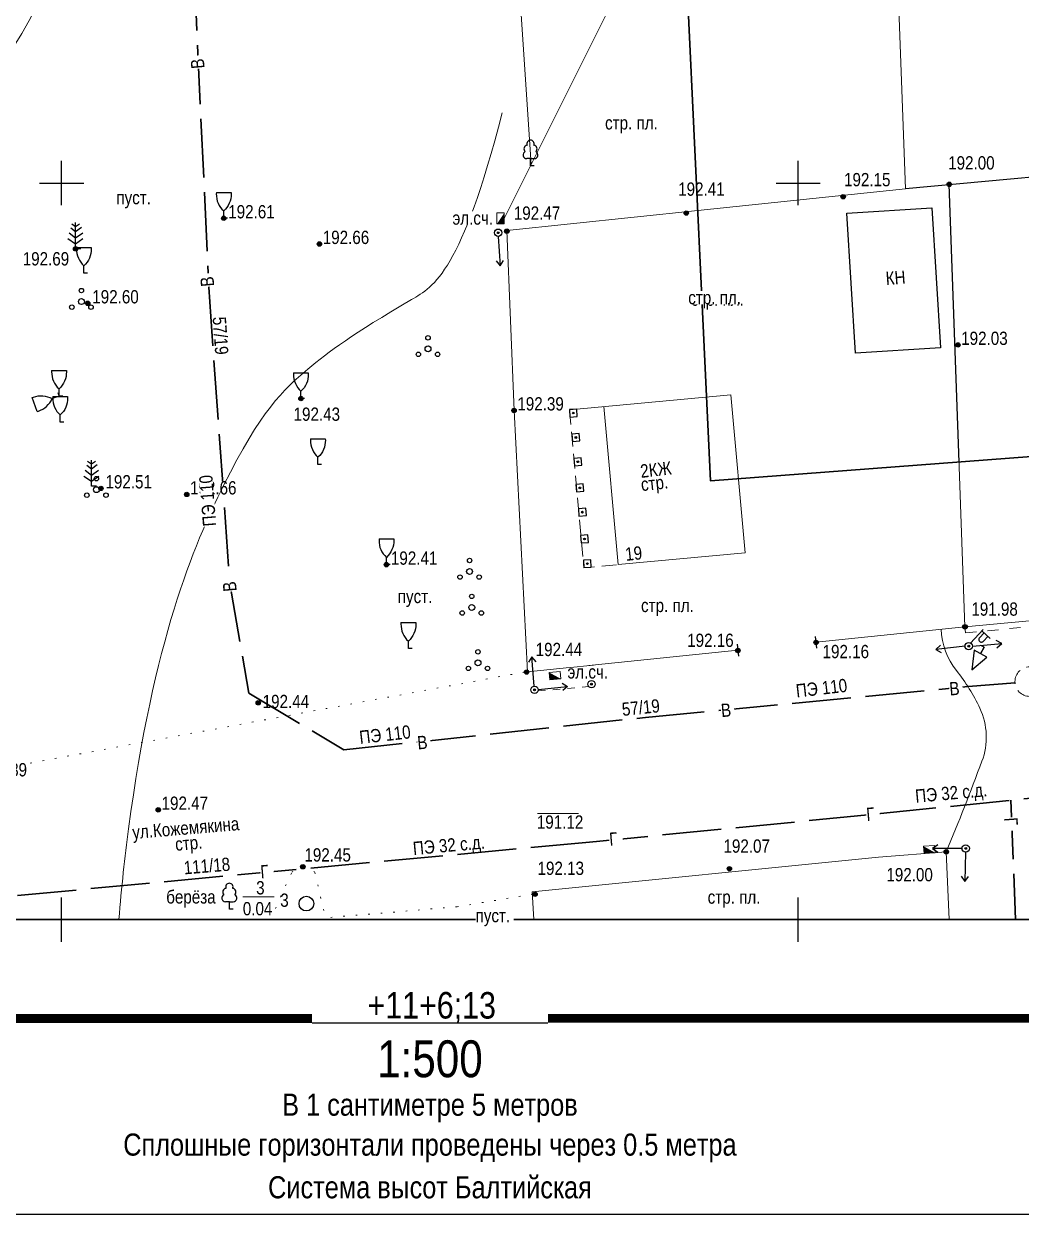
# Model space of a CAD drawing. Header units: millimetres. Extents: x 5990 to 6530, y 11230 to 11520.
# Drawn here: x 6097.4 to 6165.1, y 11230 to 11310.8 of the extents above; entities that cross this region are included whole.
import ezdxf
from ezdxf.enums import TextEntityAlignment as Align

# ---------------------------------------------------------------- set-up
doc = ezdxf.new("R2010")
doc.units = ezdxf.units.MM
for name, pattern in [('g5_01_5x1_5', [1.5, 0.75, -0.75]), ('g5_01x1', [1, 0.5, -0.5]), ('g5_02x1', [1.5, 1, -0.5]), ('g5_122', [5, 4, -1]), ('g5_366', [0.85, 0.1, -0.75])]:
    doc.linetypes.add(name, pattern=pattern)
for name, color, linetype in [('01 ПЛАНШЕТ', 7, 'Continuous'), ('02 ПЛАНОВО-ВЫСОТНОЕ ОБОСНОВАНИЕ', 7, 'Continuous'), ('03 ЗДАНИЯ И ИХ ЧАСТИ', 7, 'Continuous'), ('04 ПРОМЫШЛЕННЫЕ И СОЦ.-КУЛЬТ. ОБЪЕКТЫ', 7, 'Continuous'), ('05 ГАЗОПРОВОД', 7, 'Continuous'), ('06 ВОДОПРОВОД', 7, 'Continuous'), ('07 ЭЛЕКТРОКАБЕЛЬ', 7, 'Continuous'), ('08 ЛЭП', 7, 'Continuous'), ('13 АВТОМОБИЛЬНЫЕ ДОРОГИ', 7, 'Continuous'), ('15 РЕЛЬЕФ', 7, 'Continuous'), ('16 РАСТИТЕЛЬНОСТЬ ГРУНТЫ И БОЛОТА', 7, 'Continuous'), ('17 ОГРАЖДЕНИЯ', 7, 'Continuous')]:
    doc.layers.add(name, color=color, linetype=linetype)
doc.layers.add('18 ГРАНИЦА ТОПОСЪЕМКИ', color=7, linetype='Continuous', plot=False)
doc.styles.add('Д-431', font='ARIALNI_1.TTF', dxfattribs={"height": 0.9})
doc.styles.add('Р-131', font='ARIALN.TTF')
doc.linetypes.add('g5_119_3', pattern='A,4,-1,[31,GUGK_2005.shx,S=0.1,R=0,X=0,Y=0],4,[31,GUGK_2005.shx,S=0.1,R=180,X=0,Y=0],-1', length=10)
doc.linetypes.add('g5_386_1', pattern='A,0,-0.75,[39,GUGK_2005.shx,S=0.5,R=0,X=0.55,Y=0],-0.75', length=1.5)
doc.linetypes.add('g5_474_1a', pattern='A,1,-0.25,[28,GUGK_2005.shx,S=1,R=0,X=0,Y=0],-0.25,1', length=2.5)
doc.linetypes.add('g5_475_1', pattern='A,1.25,[25,GUGK_2005.shx,S=0.4,R=0,X=0,Y=0],1.25', length=2.5)
doc.linetypes.add('g5_475_2', pattern='A,1.25,[25,GUGK_2005.shx,S=0.4,R=0,X=0,Y=0],1.25,-0.5', length=3)

# ---------------------------------------------------------------- blocks, each defined once
blk = doc.blocks.new('_krest')
at = {"color": 3, "linetype": 'ByBlock', "lineweight": -2}
for p, q in [((0, -3), (0, 3)), ((-3, 0), (3, 0))]:
    blk.add_line(p, q, dxfattribs=at)
blk = doc.blocks.new('g5_330')
blk.add_hatch(color=0).paths.add_polyline_path([(0.15, 0, 1), (-0.15, 0, 1)])
at = {"color": 0}
blk.add_circle((0, 0), 0.15, dxfattribs=at)
blk = doc.blocks.new('g5_115_1')
at = {"color": 0}
for points in [[(0, 0), (2, 0)], [(1.647, -0.252), (2, 0), (1.647, 0.252)]]:
    blk.add_lwpolyline(points, dxfattribs=at)
blk = doc.blocks.new('g5_113c')
blk.add_hatch(color=1).paths.add_polyline_path([(-0.375, 0), (0.375, 0), (0, 0.25), (-0.375, 0.5)])
at = {"color": 1, "lineweight": 20}
blk.add_lwpolyline([(-0.375, 0), (0.375, 0), (0.375, 0.5), (-0.375, 0.5)], close=True, dxfattribs=at)
blk = doc.blocks.new('g5_108a')
h = blk.add_hatch(color=0)
edge = h.paths.add_edge_path()
edge.add_arc((0, 0), 0.06, 0, 360)
at = {"color": 0, "lineweight": 25}
blk.add_circle((0, 0), 0.25, dxfattribs=at)
at = {"color": 0}
blk.add_circle((0, 0), 0.06, dxfattribs=at)
blk = doc.blocks.new('g5_110_1')
at = {"color": 0}
for p, q in [((0, 0), (0, 1.25)), ((0, 1.125), (0.75, 1.125))]:
    blk.add_line(p, q, dxfattribs=at)
blk.add_lwpolyline([(0.2, 1.125), (0.2, 0.682, 1.040016), (0.55, 0.682), (0.55, 1.125)], format="xyb", dxfattribs=at)
blk = doc.blocks.new('g5_388_1')
at = {"color": 0}
blk.add_lwpolyline([(0, 0.497), (0.257, 0.497, 0.798042), (0.365, 0.973, 0.636328), (0.231, 1.405, 0.533064), (0, 1.75, 0.533064), (-0.231, 1.405, 0.636328), (-0.365, 0.973, 0.798042), (-0.257, 0.497)], format="xyb", dxfattribs=at)
for points in [[(0, 0.497), (-0.257, 0.497)], [(0.25, 0), (0, 0), (0, 0.497)]]:
    blk.add_lwpolyline(points, dxfattribs=at)
blk = doc.blocks.new('g5_108b')
h = blk.add_hatch(color=0)
edge = h.paths.add_edge_path()
edge.add_arc((0, 0), 0.06, 0, 360)
at = {"color": 0, "lineweight": 25}
blk.add_lwpolyline([(-0.25, -0.25), (0.25, -0.25), (0.25, 0.25), (-0.25, 0.25)], close=True, dxfattribs=at)
at = {"color": 0}
blk.add_circle((0, 0), 0.06, dxfattribs=at)
blk = doc.blocks.new('g5_390_2')
at = {"color": 0}
for points in [[(-0.5, 1.75), (-0.502, 1.658, 0.220516), (0, 0.497, 1.509273)], [(0.5, 1.75), (0.502, 1.658, -0.220516), (0, 0.497, -1.509273)]]:
    blk.add_lwpolyline(points, format="xyb", dxfattribs=at)
for points in [[(-0.5, 1.75), (0.5, 1.75)], [(0, 0), (0, 0.497)], [(0.25, 0), (0, 0)]]:
    blk.add_lwpolyline(points, dxfattribs=at)
blk = doc.blocks.new('71133200')
at = {"layer": '16 РАСТИТЕЛЬНОСТЬ ГРУНТЫ И БОЛОТА', "xscale": 2, "yscale": 2, "zscale": 2}
blk.add_blockref('g5_390_2', (0, 0), dxfattribs=at)
blk = doc.blocks.new('g5_394')
at = {"color": 0}
for centre, radius in [((0, 0.75), 0.15), ((0, 0), 0.2), ((-0.65, -0.375), 0.15), ((0.65, -0.375), 0.15)]:
    blk.add_circle(centre, radius, dxfattribs=at)
blk = doc.blocks.new('*U153')
for p, q in [((-0.52, 3.39), (0, 3.02)), ((0, 3.02), (0.55, 3.39)), ((-0.86, 2.16), (0, 1.51)), ((0, 1.51), (0.96, 2.16))]:
    blk.add_line(p, q)
for points in [[(0.71, 0), (0, 0), (0, 3.55)], [(-0.64, 2.84), (0, 2.37), (0, 2.37), (0.78, 2.93)], [(-1.05, 1.38), (0, 0.67), (1, 1.38)]]:
    blk.add_lwpolyline(points)
blk = doc.blocks.new('g5_475_5')
at = {"color": 0}
blk.add_lwpolyline([(0, -0.4), (0, 0.4)], dxfattribs=at)
blk = doc.blocks.new('g5_390_8')
at = {"color": 0}
blk.add_line((-0.5, 0.5), (0.5, 0.5), dxfattribs=at)
for points in [[(0, 1.75), (-0.5, 0.5), (0.5, 0.5), (0, 1.75)], [(0, 0), (0, 0.5), (0, 0), (0.25, 0)]]:
    blk.add_lwpolyline(points, dxfattribs=at)
blk = doc.blocks.new('g5_368')
at = {"color": 0}
blk.add_circle((0, 0), 0.5, dxfattribs=at)

msp = doc.modelspace()

# ---------------------------------------------------------------- linework, layer by layer
at = {"layer": '01 ПЛАНШЕТ', "color": 7}
for points in [[(5990, 11230), (6260, 11230), (6260, 11520), (5990, 11520)], [(6250, 11500), (6000, 11500), (6000, 11250), (6250, 11250)]]:
    msp.add_lwpolyline(points, close=True, dxfattribs=at)
at = {"layer": '01 ПЛАНШЕТ', "color": 7, "const_width": 0.6}
msp.add_lwpolyline([(5993, 11243.3), (6116.989, 11243.286), (6116.989, 11243.286)], dxfattribs=at)
at = {"layer": '01 ПЛАНШЕТ', "color": 7}
msp.add_lwpolyline([(6117, 11242.986), (6133, 11242.986)], dxfattribs=at)
msp.add_lwpolyline([(6133.016, 11243.3, 0.6, 0.6, 0), (6257, 11243.3, 0, 0, 0)], format="xyseb", dxfattribs=at)
at = {"layer": '03 ЗДАНИЯ И ИХ ЧАСТИ', "color": 7}
msp.add_lwpolyline([(6159.66, 11288.81), (6153.883, 11288.451), (6153.293, 11297.951), (6159.07, 11298.31)], close=True, dxfattribs=at)
at = {"layer": '03 ЗДАНИЯ И ИХ ЧАСТИ', "color": 7, "lineweight": 15}
for points in [[(6137.784, 11274.1), (6146.407, 11274.896), (6145.418, 11285.62)], [(6136.794, 11284.824), (6137.784, 11274.1)]]:
    msp.add_lwpolyline(points, dxfattribs=at)
at = {"layer": '04 ПРОМЫШЛЕННЫЕ И СОЦ.-КУЛЬТ. ОБЪЕКТЫ', "color": 7, "linetype": 'g5_366', "lineweight": 15}
for points in [[(6131.41, 11266.8), (6097.304, 11260.52), (6093.966, 11259.247), (6090.364, 11258.544)], [(6131.98, 11251.72), (6126.842, 11250.869)], [(6126.842, 11250.869), (6117.92, 11250.121)]]:
    msp.add_lwpolyline(points, dxfattribs=at)
at = {"layer": '05 ГАЗОПРОВОД', "color": 1, "linetype": 'g5_122', "lineweight": 30}
msp.add_lwpolyline([(6164.44, 11258.098), (6164.759, 11250)], dxfattribs=at)
at = {"layer": '05 ГАЗОПРОВОД', "color": 7, "lineweight": 15}
msp.add_lwpolyline([(6132.301, 11257.212), (6135.091, 11257.212)], dxfattribs=at)
at = {"layer": '06 ВОДОПРОВОД', "color": 7, "linetype": 'g5_02x1', "lineweight": 13}
msp.add_circle((6165.713, 11266.154, 384.323), 1, dxfattribs=at)
at = {"layer": '08 ЛЭП', "color": 7, "linetype": 'g5_01x1', "lineweight": 15}
msp.add_lwpolyline([(6132.343, 11265.521), (6135.781, 11265.813)], dxfattribs=at)
at = {"layer": '15 РЕЛЬЕФ', "color": 7}
msp.add_circle((6113.344, 11264.717), 0.15, dxfattribs=at)
at = {"layer": '15 РЕЛЬЕФ', "color": 32, "lineweight": 15}
msp.add_open_spline([(6086.338, 11305.849), (6087.093, 11295.645), (6103.958, 11314.985), (6100.382, 11336.293, 0.518), (6085.106, 11345.01), (6084.607, 11330.345), (6088.201, 11314.635, 0.273), (6086.338, 11305.849)], degree=3, knots=[78.815169, 78.815169, 78.815169, 78.815169, 91.704334, 100.920183, 112.398623, 121.98365, 125.628737, 125.628737, 125.628737, 125.628737], dxfattribs=at)
at = {"layer": '16 РАСТИТЕЛЬНОСТЬ ГРУНТЫ И БОЛОТА', "color": 7, "lineweight": 15}
msp.add_line((6112.292, 11251.54), (6114.425, 11251.54), dxfattribs=at)
at = {"layer": '16 РАСТИТЕЛЬНОСТЬ ГРУНТЫ И БОЛОТА', "color": 7, "linetype": 'g5_386_1', "lineweight": 15}
msp.add_lwpolyline([(6130.116, 11327.724), (6131.868, 11301.248)], dxfattribs=at)
at = {"layer": '17 ОГРАЖДЕНИЯ', "color": 7, "linetype": 'g5_475_2', "lineweight": 25}
for points in [[(6189.739, 11302.601), (6157.277, 11299.607)], [(6160.922, 11281.057), (6160.25, 11299.91)]]:
    msp.add_lwpolyline(points, dxfattribs=at)
at = {"layer": '17 ОГРАЖДЕНИЯ', "color": 7, "linetype": 'g5_475_1', "lineweight": 15}
msp.add_lwpolyline([(6151.213, 11268.824), (6161.32, 11269.87), (6160.25, 11299.91)], dxfattribs=at)
at = {"layer": '17 ОГРАЖДЕНИЯ', "color": 7, "linetype": 'g5_475_2', "lineweight": 15}
for points in [[(6160.05, 11254.6), (6155.451, 11254.241)], [(6160.242, 11250), (6160.05, 11254.6)]]:
    msp.add_lwpolyline(points, dxfattribs=at)
at = {"layer": '18 ГРАНИЦА ТОПОСЪЕМКИ', "color": 2, "lineweight": 30}
msp.add_lwpolyline([(6250, 11500), (6035.594, 11500), (6038.25, 11463.689), (6049.231, 11425.375), (6059.094, 11391.313), (6062.167, 11250), (6250, 11250)], close=True, dxfattribs=at)
msp.add_lwpolyline([(6250, 11250.831), (6250, 11250), (6053.979, 11250), (6055.755, 11264.739)], dxfattribs=at)

# ---------------------------------------------------------------- block references
at = {"layer": '02 ПЛАНОВО-ВЫСОТНОЕ ОБОСНОВАНИЕ', "xscale": 0.5, "yscale": 0.5, "zscale": 0.5}
for p in [(6100, 11300), (6150, 11300), (6100, 11250), (6150, 11250)]:
    msp.add_blockref('_krest', p, dxfattribs=at)
at = {"layer": '02 ПЛАНОВО-ВЫСОТНОЕ ОБОСНОВАНИЕ', "lineweight": 25, "xscale": 0.5, "yscale": 0.5, "zscale": 0.5}
for p in [(6100, 11300), (6150, 11300), (6100, 11250), (6150, 11250)]:
    msp.add_blockref('_krest', p, dxfattribs=at)
at = {"layer": '02 ПЛАНОВО-ВЫСОТНОЕ ОБОСНОВАНИЕ', "color": 7, "lineweight": 25, "xscale": 0.5, "yscale": 0.5, "zscale": 0.5}
msp.add_blockref('_krest', (6100, 11300), dxfattribs=at)
at = {"layer": '03 ЗДАНИЯ И ИХ ЧАСТИ', "color": 7, "lineweight": 15, "rotation": 4.559097475854476}
for p in [(6134.908, 11282.726), (6135.039, 11281.08), (6135.181, 11279.303), (6135.348, 11277.657), (6135.493, 11275.838), (6135.685, 11274.161)]:
    msp.add_blockref('g5_108b', p, dxfattribs=at)
at = {"layer": '07 ЭЛЕКТРОКАБЕЛЬ', "color": 1, "lineweight": 15}
for p, rotation in [((6130.05, 11297.603), 90), ((6158.917, 11254.511), 4.467159061412845)]:
    msp.add_blockref('g5_113c', p, dxfattribs=dict(at, rotation=rotation))
at = {"layer": '07 ЭЛЕКТРОКАБЕЛЬ', "color": 7, "lineweight": 15, "rotation": 5.121842144420069}
msp.add_blockref('g5_113c', (6133.507, 11266.311), dxfattribs=at)
at = {"layer": '08 ЛЭП', "color": 7, "lineweight": 15}
for p in [(6129.636, 11296.627), (6132.104, 11265.595)]:
    msp.add_blockref('g5_108a', p, dxfattribs=at)
for name, p, rotation in [('g5_115_1', (6129.638, 11296.377), 273.9740152280682), ('g5_110_1', (6161.704, 11268.774), 316.9378211184915), ('g5_115_1', (6161.324, 11268.555), 186.3210630493479), ('g5_108a', (6161.574, 11268.561), 5.249749418859989), ('g5_115_1', (6161.824, 11268.567), 4.795501573461116), ('g5_115_1', (6161.12, 11254.829), 180.1966581000766), ('g5_115_1', (6161.362, 11254.58), 268.3257180064729)]:
    msp.add_blockref(name, p, dxfattribs=dict(at, rotation=rotation))
at = {"layer": '08 ЛЭП', "color": 7, "lineweight": 15, "xscale": -1, "rotation": 185.9122185710282}
msp.add_blockref('g5_115_1', (6132.353, 11265.621), dxfattribs=at)
at = {"layer": '08 ЛЭП', "color": 7, "lineweight": 15, "zscale": 0.5}
msp.add_blockref('g5_108a', (6161.37, 11254.83), dxfattribs=at)
at = {"layer": '15 РЕЛЬЕФ', "color": 7}
for p in [(6160.25, 11299.91), (6153.05, 11299.07), (6142.4, 11297.96), (6160.84, 11289.01)]:
    msp.add_blockref('g5_330', p, dxfattribs=at)
at = {"layer": '15 РЕЛЬЕФ', "color": 7, "lineweight": 15}
for p in [(6111.001, 11297.606), (6130.22, 11296.73), (6100.948, 11295.536), (6117.5, 11295.86), (6101.772, 11291.834), (6116.243, 11285.367), (6130.71, 11284.56), (6102.668, 11279.272), (6108.49, 11278.86), (6122.045, 11274.093), (6161.32, 11269.87), (6145.906, 11268.268), (6131.56, 11266.8), (6113.344, 11264.717), (6106.56, 11257.45), (6160.05, 11254.6), (6145.33, 11253.45), (6132.13, 11251.72)]:
    msp.add_blockref('g5_330', p, dxfattribs=at)
at = {"layer": '16 РАСТИТЕЛЬНОСТЬ ГРУНТЫ И БОЛОТА', "color": 7, "lineweight": 15}
for name, p in [('g5_388_1', (6131.827, 11301.16)), ('g5_394', (6101.343, 11291.951, 192.6)), ('g5_394', (6124.869, 11288.744, 192.43)), ('g5_394', (6102.361, 11279.183, 192.49)), ('g5_394', (6127.691, 11273.628, 192.39)), ('g5_394', (6127.841, 11271.187, 192.29)), ('g5_394', (6128.26, 11267.427, 192.28)), ('g5_388_1', (6111.384, 11250.714)), ('g5_368', (6116.617, 11251.085))]:
    msp.add_blockref(name, p, dxfattribs=at)
at = {"layer": '16 РАСТИТЕЛЬНОСТЬ ГРУНТЫ И БОЛОТА', "color": 7, "lineweight": 15, "xscale": 0.5, "yscale": 0.5, "zscale": 0.5}
for name, p in [('71133200', (6111.001, 11297.606)), ('*U153', (6100.948, 11295.536, 192.69)), ('71133200', (6101.512, 11293.881)), ('71133200', (6099.821, 11285.533)), ('71133200', (6116.243, 11285.367)), ('71133200', (6099.903, 11283.756)), ('71133200', (6117.399, 11280.886)), ('*U153', (6102.02, 11279.418, 192.49)), ('71133200', (6122.045, 11274.093)), ('71133200', (6123.536, 11268.407))]:
    msp.add_blockref(name, p, dxfattribs=at)
at = {"layer": '16 РАСТИТЕЛЬНОСТЬ ГРУНТЫ И БОЛОТА', "color": 7, "lineweight": 15, "xscale": 0.5, "yscale": 0.5, "zscale": 0.5, "rotation": 109.226614451899}
msp.add_blockref('71133200', (6099.822, 11285.534), dxfattribs=at)
at = {"layer": '16 РАСТИТЕЛЬНОСТЬ ГРУНТЫ И БОЛОТА', "color": 7, "rotation": 151.215015356142}
msp.add_blockref('g5_390_8', (6162.617, 11268.488, 192.07), dxfattribs=at)
at = {"layer": '17 ОГРАЖДЕНИЯ', "color": 7}
for p, rotation in [((6151.213, 11268.824), 5.908655435263986), ((6145.904, 11268.289), 185.8550134398375)]:
    msp.add_blockref('g5_475_5', p, dxfattribs=dict(at, rotation=rotation))

# ---------------------------------------------------------------- texts
at = {"layer": '01 ПЛАНШЕТ', "color": 7, "style": 'Р-131'}
msp.add_text('+11+6;13', height=1.8, rotation=359.95437, dxfattribs=at).set_placement((6125.122, 11243.283), align=Align.CENTER)
for s, height, p in [('1:500', 2.5, (6125, 11239.3)), ('В 1 сантиметре 5 метров', 1.5, (6125, 11236.684)), ('Сплошные горизонтали проведены через 0.5 метра', 1.5, (6125, 11233.974)), ('Система высот Балтийская', 1.5, (6125, 11231.078))]:
    msp.add_text(s, height=height, dxfattribs=at).set_placement(p, align=Align.CENTER)
at = {"layer": '03 ЗДАНИЯ И ИХ ЧАСТИ', "color": 7, "style": 'Р-131'}
msp.add_text('КН', height=0.9, rotation=4.07309, dxfattribs=at).set_placement((6155.97, 11293.074))
at = {"layer": '03 ЗДАНИЯ И ИХ ЧАСТИ', "color": 1, "lineweight": 25, "insert": (6138.213, 11275.243), "char_height": 0.9, "attachment_point": 1, "rotation": 5.92939, "style": 'Д-431'}
msp.add_mtext('19', dxfattribs=at)
at = {"layer": '04 ПРОМЫШЛЕННЫЕ И СОЦ.-КУЛЬТ. ОБЪЕКТЫ', "style": 'Д-431'}
msp.add_text('стр. пл.', height=0.9, dxfattribs=at).set_placement((6144.517, 11291.983), align=Align.MIDDLE)
at = {"layer": '15 РЕЛЬЕФ', "color": 7, "style": 'Д-431'}
for s, p in [('192.00', (6160.179, 11300.92)), ('192.15', (6153.11, 11299.78)), ('192.03', (6161.065, 11289.01))]:
    msp.add_text(s, height=0.9, dxfattribs=at).set_placement(p)
at = {"layer": '15 РЕЛЬЕФ', "color": 7, "lineweight": 25, "char_height": 0.9, "attachment_point": 1, "style": 'Д-431'}
for s, insert in [('192.61', (6111.309, 11298.502)), ('192.69', (6097.358, 11295.306)), ('192.60', (6102.08, 11292.73)), ('192.43', (6115.745, 11284.758)), ('192.51', (6102.975, 11280.169)), ('192.41', (6122.353, 11274.989)), ('192.44', (6113.646, 11265.254))]:
    msp.add_mtext(s, dxfattribs=dict(at, insert=insert))
at = {"layer": '16 РАСТИТЕЛЬНОСТЬ ГРУНТЫ И БОЛОТА', "color": 7, "lineweight": 25, "char_height": 0.9, "attachment_point": 1, "style": 'Д-431'}
for s, insert in [('берёза', (6107.098, 11251.99)), ('0.04', (6112.298, 11251.191)), ('3', (6114.838, 11251.767))]:
    msp.add_mtext(s, dxfattribs=dict(at, insert=insert))

# ---------------------------------------------------------------- next in the draw order: texts
at = {"layer": '15 РЕЛЬЕФ', "color": 7, "lineweight": 25, "insert": (6141.852, 11300.038), "char_height": 0.9, "attachment_point": 1, "style": 'Д-431', "bg_fill": 3, "box_fill_scale": 1, "bg_fill_color": 256, "bg_fill_transparency": 0}
msp.add_mtext('192.41', dxfattribs=at)

# ---------------------------------------------------------------- next in the draw order: linework, layer by layer
at = {"color": 7, "lineweight": 15}
msp.add_lwpolyline([(6000, 11250), (6250, 11250), (6250, 11500), (6000, 11500)], close=True, dxfattribs=at)
at = {"layer": '17 ОГРАЖДЕНИЯ', "color": 7, "linetype": 'g5_475_2', "lineweight": 15}
msp.add_lwpolyline([(6156.325, 11325.32), (6157.277, 11299.607), (6143.182, 11298.135)], dxfattribs=at)
at = {"layer": '18 ГРАНИЦА ТОПОСЪЕМКИ', "color": 2, "lineweight": 30}
msp.add_lwpolyline([(6177.394, 11250), (6177.354, 11251.127), (6230.217, 11254.348), (6230.438, 11250), (6250, 11250), (6250, 11287.814), (6144.051, 11279.777), (6141.969, 11323.791), (6250, 11335.292), (6250, 11363.999), (6137.205, 11353.136), (6133.809, 11409.649), (6133.809, 11409.649), (6250, 11418.784), (6250, 11500), (6204.091, 11500), (6235.857, 11452.28), (6132.003, 11438.928), (6138.306, 11500), (6038.284, 11500), (6040.478, 11481.045), (6051.473, 11439.881), (6064.107, 11378.144), (6068.931, 11250)], close=True, dxfattribs=at)

# ---------------------------------------------------------------- next in the draw order: texts
at = {"color": 4, "lineweight": 25, "char_height": 0.9, "attachment_point": 1, "style": 'Д-431', "bg_fill": 3, "box_fill_scale": 1, "bg_fill_color": 256, "bg_fill_transparency": 0}
for s, insert, width, rotation, line_spacing_factor in [('{\\C4;57/19}', (6111.147, 11290.957), 2.57867, 274.00755, 0.6), ('{\\C4;57/19}', (6137.987, 11264.715), 2.57867, 5.83453, 0.6), ('111/18', (6108.251, 11253.962), 3.83222, 4.70746, 0.9)]:
    msp.add_mtext(s, dxfattribs=dict(at, insert=insert, width=width, rotation=rotation, line_spacing_factor=line_spacing_factor))
at = {"layer": '15 РЕЛЬЕФ', "color": 7, "lineweight": 25, "char_height": 0.9, "attachment_point": 1, "style": 'Д-431', "bg_fill": 3, "box_fill_scale": 1, "bg_fill_color": 256, "bg_fill_transparency": 0}
for s, insert in [('192.47', (6106.785, 11258.35)), ('192.13', (6132.305, 11253.933)), ('192.00', (6155.986, 11253.497))]:
    msp.add_mtext(s, dxfattribs=dict(at, insert=insert))

# ---------------------------------------------------------------- next in the draw order: linework, layer by layer
at = {"layer": '05 ГАЗОПРОВОД', "color": 1, "linetype": 'g5_122', "lineweight": 30}
msp.add_lwpolyline([(6135.821, 11255.259), (6155.358, 11257.168), (6242.645, 11266.104)], dxfattribs=at)
at = {"layer": '06 ВОДОПРОВОД', "color": 82, "linetype": 'g5_122', "lineweight": 30}
msp.add_lwpolyline([(6108.515, 11324.473), (6108.772, 11319.35), (6109.982, 11292.935), (6111.421, 11272.814), (6112.707, 11265.374), (6119.149, 11261.515), (6139.633, 11263.725), (6161.526, 11265.812), (6164.716, 11266.073)], dxfattribs=at)

# ---------------------------------------------------------------- next in the draw order: texts
at = {"layer": '03 ЗДАНИЯ И ИХ ЧАСТИ', "color": 7, "lineweight": 25, "insert": (6139.234, 11280.875), "char_height": 0.9, "attachment_point": 1, "rotation": 6.6162, "style": 'Р-131', "bg_fill": 3, "box_fill_scale": 1, "bg_fill_color": 256, "bg_fill_transparency": 0}
msp.add_mtext('2КЖ', dxfattribs=at)
at = {"layer": '04 ПРОМЫШЛЕННЫЕ И СОЦ.-КУЛЬТ. ОБЪЕКТЫ', "color": 7, "lineweight": 25, "char_height": 0.9, "attachment_point": 1, "style": 'Д-431', "bg_fill": 3, "box_fill_scale": 1, "bg_fill_color": 256, "bg_fill_transparency": 0}
for insert in [(6142.535, 11292.675), (6139.331, 11271.776)]:
    msp.add_mtext('стр. пл.', dxfattribs=dict(at, insert=insert))
at = {"layer": '05 ГАЗОПРОВОД', "color": 7, "lineweight": 25, "insert": (6157.903, 11258.821), "char_height": 0.9, "attachment_point": 1, "rotation": 5.32468, "style": 'Д-431', "bg_fill": 3, "box_fill_scale": 1, "bg_fill_color": 256, "bg_fill_transparency": 0}
msp.add_mtext('ПЭ 32 с.д.', dxfattribs=at)
at = {"layer": '05 ГАЗОПРОВОД', "color": 7, "lineweight": 25, "char_height": 0.9, "attachment_point": 1, "style": 'Д-431', "bg_fill": 3, "box_fill_scale": 1, "bg_fill_color": 256, "bg_fill_transparency": 0}
for insert, rotation, line_spacing_factor in [((6154.588, 11257.58), 4.82699, 0.6), ((6164.881, 11256.963), 274.16058, 0.6), ((6137.138, 11255.895), 4.70746, 0.9)]:
    msp.add_mtext('Г', dxfattribs=dict(at, insert=insert, rotation=rotation, line_spacing_factor=line_spacing_factor))
at = {"layer": '06 ВОДОПРОВОД', "color": 7, "lineweight": 25, "char_height": 0.9, "attachment_point": 1, "line_spacing_factor": 0.6, "style": 'Д-431', "bg_fill": 3, "box_fill_scale": 1, "bg_fill_color": 256, "bg_fill_transparency": 0}
for insert, rotation in [((6108.81, 11307.718), 94.90603), ((6109.465, 11292.928), 94.90603), ((6160.222, 11266.104), 4.90603), ((6144.718, 11264.637), 4.90603)]:
    msp.add_mtext('В', dxfattribs=dict(at, insert=insert, rotation=rotation))
at = {"layer": '06 ВОДОПРОВОД', "color": 7, "lineweight": 25, "insert": (6149.795, 11265.965), "char_height": 0.9, "attachment_point": 1, "rotation": 6.53345, "style": 'Д-431', "bg_fill": 3, "box_fill_scale": 1, "bg_fill_color": 256, "bg_fill_transparency": 0}
msp.add_mtext('ПЭ 110', dxfattribs=at)
at = {"layer": '15 РЕЛЬЕФ', "color": 7, "lineweight": 25, "char_height": 0.9, "attachment_point": 1, "style": 'Д-431', "bg_fill": 3, "box_fill_scale": 1, "bg_fill_color": 256, "bg_fill_transparency": 0}
for s, insert in [('192.47', (6130.693, 11298.41)), ('192.66', (6117.725, 11296.76)), ('192.39', (6130.935, 11285.46)), ('192.66', (6108.715, 11279.76)), ('191.98', (6161.754, 11271.529)), ('192.44', (6132.178, 11268.787)), ('192.16', (6151.654, 11268.644)), ('192.07', (6144.927, 11255.44))]:
    msp.add_mtext(s, dxfattribs=dict(at, insert=insert))

# ---------------------------------------------------------------- next in the draw order: linework, layer by layer
at = {"layer": '03 ЗДАНИЯ И ИХ ЧАСТИ', "color": 7, "lineweight": 15}
msp.add_line((6145.418, 11285.62), (6134.464, 11284.609), dxfattribs=at)
at = {"layer": '03 ЗДАНИЯ И ИХ ЧАСТИ', "color": 7, "linetype": 'g5_02x1', "lineweight": 15, "flags": 128}
msp.add_lwpolyline([(6134.464, 11284.609), (6135.454, 11273.885), (6137.784, 11274.1)], dxfattribs=at)
at = {"layer": '05 ГАЗОПРОВОД', "color": 1, "linetype": 'g5_122', "lineweight": 30}
msp.add_lwpolyline([(6069.527, 11286.718), (6073.994, 11287.717), (6080.502, 11279.391), (6082.077, 11250.238), (6135.821, 11255.259)], dxfattribs=at)
at = {"layer": '07 ЭЛЕКТРОКАБЕЛЬ', "color": 1, "linetype": 'g5_119_3', "lineweight": 15}
msp.add_lwpolyline([(6130.05, 11297.603), (6140.052, 11317.657)], dxfattribs=at)
at = {"layer": '13 АВТОМОБИЛЬНЫЕ ДОРОГИ', "color": 7, "linetype": 'g5_01_5x1_5', "lineweight": 15}
msp.add_lwpolyline([(6161.32, 11269.87), (6161.357, 11269.472), (6181.567, 11271.343), (6181.53, 11271.741)], dxfattribs=at)
at = {"layer": '15 РЕЛЬЕФ', "color": 32, "lineweight": 15}
msp.add_lwpolyline([(6160.05, 11254.6, 0.008685), (6162.471, 11260.746, 0.200813), (6162.332, 11264.345, 0.060937), (6160.739, 11266.906, -0.164587), (6159.711, 11269.704, 0.974545)], format="xyb", dxfattribs=at)
at = {"layer": '17 ОГРАЖДЕНИЯ', "color": 7, "linetype": 'g5_475_2', "lineweight": 15}
msp.add_lwpolyline([(6143.182, 11298.135), (6130.218, 11296.78)], dxfattribs=at)
at = {"layer": '17 ОГРАЖДЕНИЯ', "color": 7, "linetype": 'g5_474_1a', "lineweight": 15}
msp.add_lwpolyline([(6161.32, 11269.87), (6181.53, 11271.741)], dxfattribs=at)
at = {"layer": '17 ОГРАЖДЕНИЯ', "color": 7, "linetype": 'g5_475_1', "lineweight": 15}
msp.add_lwpolyline([(6155.451, 11254.241), (6131.946, 11251.878), (6132.042, 11250)], dxfattribs=at)

# ---------------------------------------------------------------- next in the draw order: block references
at = {"layer": '03 ЗДАНИЯ И ИХ ЧАСТИ', "color": 7, "lineweight": 15, "rotation": 4.559097475854476}
msp.add_blockref('g5_108b', (6134.734, 11284.386), dxfattribs=at)
at = {"layer": '08 ЛЭП', "color": 7, "lineweight": 15, "rotation": 94.70203546823792}
msp.add_blockref('g5_115_1', (6132.084, 11265.844), dxfattribs=at)
at = {"layer": '15 РЕЛЬЕФ', "color": 7, "lineweight": 15}
msp.add_blockref('g5_330', (6151.214, 11268.817), dxfattribs=at)

# ---------------------------------------------------------------- next in the draw order: texts
at = {"layer": '03 ЗДАНИЯ И ИХ ЧАСТИ', "color": 7, "lineweight": 25, "insert": (6139.276, 11279.978), "char_height": 0.9, "attachment_point": 1, "rotation": 6.07311, "style": 'Д-431', "bg_fill": 3, "box_fill_scale": 1, "bg_fill_color": 256, "bg_fill_transparency": 0}
msp.add_mtext('стр.', dxfattribs=at)

# ---------------------------------------------------------------- next in the draw order: texts
at = {"layer": '04 ПРОМЫШЛЕННЫЕ И СОЦ.-КУЛЬТ. ОБЪЕКТЫ', "color": 7, "lineweight": 25, "char_height": 0.9, "attachment_point": 1, "style": 'Д-431', "bg_fill": 3, "box_fill_scale": 1, "bg_fill_color": 256, "bg_fill_transparency": 0}
for insert in [(6136.888, 11304.535), (6143.855, 11251.978)]:
    msp.add_mtext('стр. пл.', dxfattribs=dict(at, insert=insert))
at = {"layer": '05 ГАЗОПРОВОД', "color": 7, "lineweight": 25, "insert": (6132.257, 11257.072), "char_height": 0.9, "attachment_point": 1, "style": 'Д-431', "bg_fill": 3, "box_fill_scale": 1, "bg_fill_color": 256, "bg_fill_transparency": 0}
msp.add_mtext('191.12', dxfattribs=at)
at = {"layer": '05 ГАЗОПРОВОД', "color": 7, "lineweight": 25, "insert": (6113.458, 11253.679), "char_height": 0.9, "attachment_point": 1, "rotation": 4.70746, "line_spacing_factor": 0.9, "style": 'Д-431', "bg_fill": 3, "box_fill_scale": 1, "bg_fill_color": 256, "bg_fill_transparency": 0}
msp.add_mtext('Г', dxfattribs=at)
at = {"layer": '06 ВОДОПРОВОД', "color": 7, "lineweight": 25, "char_height": 0.9, "attachment_point": 1, "line_spacing_factor": 0.6, "style": 'Д-431', "bg_fill": 3, "box_fill_scale": 1, "bg_fill_color": 256, "bg_fill_transparency": 0}
for insert, rotation in [((6110.988, 11272.225), 94.90603), ((6124.106, 11262.444), 4.90603)]:
    msp.add_mtext('В', dxfattribs=dict(at, insert=insert, rotation=rotation))
at = {"layer": '07 ЭЛЕКТРОКАБЕЛЬ', "color": 7, "lineweight": 25, "insert": (6134.34, 11267.264), "char_height": 0.9, "attachment_point": 1, "style": 'Д-431', "bg_fill": 3, "box_fill_scale": 1, "bg_fill_color": 256, "bg_fill_transparency": 0}
msp.add_mtext('эл.сч.', dxfattribs=at)
at = {"layer": '15 РЕЛЬЕФ', "color": 7, "lineweight": 25, "insert": (6094.496, 11260.621), "char_height": 0.9, "attachment_point": 1, "style": 'Д-431', "bg_fill": 3, "box_fill_scale": 1, "bg_fill_color": 256, "bg_fill_transparency": 0}
msp.add_mtext('192.89', dxfattribs=at)

# ---------------------------------------------------------------- next in the draw order: linework, layer by layer
at = {"layer": '15 РЕЛЬЕФ', "color": 32, "lineweight": 15}
msp.add_open_spline([(6103.888, 11250, 0.111), (6104.063, 11252.203, 0.124), (6105.825, 11267.98, 0.238), (6112.345, 11283.425, 0.695), (6116.245, 11287.118, 192.43), (6120.327, 11290.201), (6127.16, 11294.03, 0.381), (6129.899, 11304.776)], degree=3, knots=[90.332865, 90.332865, 90.332865, 90.332865, 91.704334, 100.920183, 112.398623, 121.98365, 125.628737, 125.628737, 125.628737, 125.628737], dxfattribs=at)
at = {"layer": '16 РАСТИТЕЛЬНОСТЬ ГРУНТЫ И БОЛОТА', "color": 7, "linetype": 'g5_366', "lineweight": 15}
msp.add_lwpolyline([(6117.95, 11250, -0.006572), (6117.195, 11253.195, 0.511171), (6115.599, 11253.158, 0.006567), (6114.189, 11250, 0.006567)], format="xyb", dxfattribs=at)
at = {"layer": '17 ОГРАЖДЕНИЯ', "color": 7, "linetype": 'g5_475_2', "lineweight": 15}
msp.add_lwpolyline([(6130.218, 11296.78), (6130.71, 11284.56), (6131.632, 11266.826), (6145.904, 11268.289)], dxfattribs=at)

# ---------------------------------------------------------------- next in the draw order: block references
at = {"layer": '08 ЛЭП', "color": 7, "lineweight": 15}
msp.add_blockref('g5_108a', (6135.964, 11265.984), dxfattribs=at)

# ---------------------------------------------------------------- next in the draw order: texts
at = {"layer": '16 РАСТИТЕЛЬНОСТЬ ГРУНТЫ И БОЛОТА', "color": 7, "lineweight": 25, "insert": (6113.202, 11252.608), "char_height": 0.9, "attachment_point": 1, "style": 'Д-431'}
msp.add_mtext('3', dxfattribs=at)

# ---------------------------------------------------------------- next in the draw order: texts
at = {"layer": '04 ПРОМЫШЛЕННЫЕ И СОЦ.-КУЛЬТ. ОБЪЕКТЫ', "color": 7, "lineweight": 25, "insert": (6103.714, 11299.458), "char_height": 0.9, "attachment_point": 1, "style": 'Д-431', "bg_fill": 3, "box_fill_scale": 1, "bg_fill_color": 256, "bg_fill_transparency": 0}
msp.add_mtext('пуст.', dxfattribs=at)
at = {"layer": '04 ПРОМЫШЛЕННЫЕ И СОЦ.-КУЛЬТ. ОБЪЕКТЫ', "color": 7, "lineweight": 25, "char_height": 0.9, "width": 2.58465, "attachment_point": 1, "style": 'Д-431', "bg_fill": 3, "box_fill_scale": 1, "bg_fill_color": 256, "bg_fill_transparency": 0}
for insert in [(6122.816, 11272.385), (6128.1, 11250.721)]:
    msp.add_mtext('пуст.', dxfattribs=dict(at, insert=insert))
at = {"layer": '05 ГАЗОПРОВОД', "color": 7, "lineweight": 25, "insert": (6123.804, 11255.272), "char_height": 0.9, "attachment_point": 1, "rotation": 5.32468, "style": 'Д-431', "bg_fill": 3, "box_fill_scale": 1, "bg_fill_color": 256, "bg_fill_transparency": 0}
msp.add_mtext('ПЭ 32 с.д.', dxfattribs=at)
at = {"layer": '06 ВОДОПРОВОД', "color": 7, "lineweight": 25, "char_height": 0.9, "attachment_point": 1, "style": 'Д-431', "bg_fill": 3, "box_fill_scale": 1, "bg_fill_color": 256, "bg_fill_transparency": 0}
for insert, rotation in [((6109.599, 11276.659), 94.49681), ((6120.163, 11262.809), 6.53345)]:
    msp.add_mtext('ПЭ 110', dxfattribs=dict(at, insert=insert, rotation=rotation))
at = {"layer": '07 ЭЛЕКТРОКАБЕЛЬ', "color": 7, "lineweight": 25, "insert": (6126.533, 11298.073), "char_height": 0.9, "attachment_point": 1, "style": 'Д-431', "bg_fill": 3, "box_fill_scale": 1, "bg_fill_color": 256, "bg_fill_transparency": 0}
msp.add_mtext('эл.сч.', dxfattribs=at)
at = {"layer": '13 АВТОМОБИЛЬНЫЕ ДОРОГИ', "color": 7, "lineweight": 25, "insert": (6104.759, 11256.362), "char_height": 0.9, "attachment_point": 1, "rotation": 4.81041, "style": 'Р-131', "bg_fill": 3, "box_fill_scale": 1, "bg_fill_color": 256, "bg_fill_transparency": 0}
msp.add_mtext('ул.Кожемякина', dxfattribs=at)
at = {"layer": '15 РЕЛЬЕФ', "color": 7, "lineweight": 25, "char_height": 0.9, "attachment_point": 1, "style": 'Д-431', "bg_fill": 3, "box_fill_scale": 1, "bg_fill_color": 256, "bg_fill_transparency": 0}
for s, insert in [('192.16', (6142.464, 11269.409)), ('192.45', (6116.481, 11254.84))]:
    msp.add_mtext(s, dxfattribs=dict(at, insert=insert))

# ---------------------------------------------------------------- next in the draw order: block references
at = {"layer": '15 РЕЛЬЕФ', "color": 7, "lineweight": 15}
msp.add_blockref('g5_330', (6116.374, 11253.584), dxfattribs=at)

# ---------------------------------------------------------------- next in the draw order: texts
at = {"layer": '13 АВТОМОБИЛЬНЫЕ ДОРОГИ', "color": 7, "lineweight": 25, "insert": (6107.665, 11255.561), "char_height": 0.9, "attachment_point": 1, "rotation": 4.81041, "style": 'Д-431', "bg_fill": 3, "box_fill_scale": 1, "bg_fill_color": 256, "bg_fill_transparency": 0}
msp.add_mtext('стр.', dxfattribs=at)

doc.saveas('drawing.dxf')
